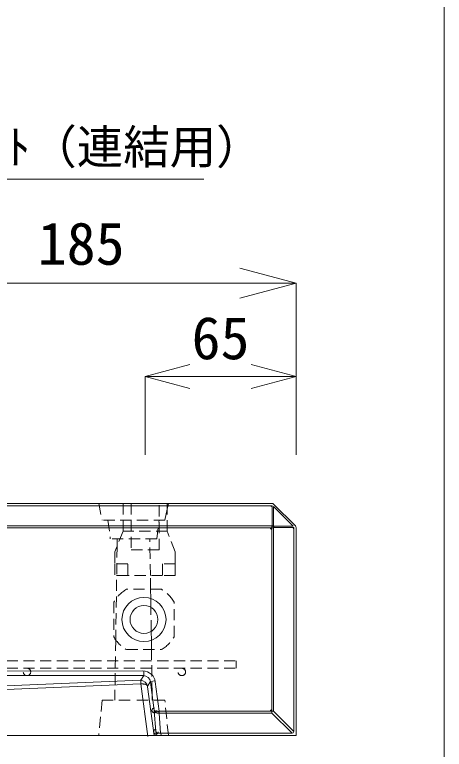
# Model space of a CAD drawing. Units: millimetres, scale not verified. Extents: x 494 to 2142, y -1316 to -164.
# Drawn here: x 1957.3 to 2142.3, y -1074.6 to -758.1 of the extents above; entities that cross this region are included whole.
import ezdxf
from ezdxf.enums import TextEntityAlignment as Align

# ---------------------------------------------------------------- set-up
doc = ezdxf.new("R2010")
doc.units = ezdxf.units.MM
doc.header["$LTSCALE"] = 4
doc.header["$PDMODE"] = 32
doc.header["$PDSIZE"] = 2
doc.linetypes.add('DASHED1', pattern=[1.8, 1.2, -0.6])
doc.layers.add('0-0', color=7, linetype='DASHED1', lineweight=9)
doc.styles.add('ＭＳ ゴシック', font='')
doc.styles.get('ＭＳ ゴシック').set_extended_font_data('MS Gothic')

msp = doc.modelspace()

# ---------------------------------------------------------------- linework, layer by layer
at = {"layer": '0-0', "linetype": 'Continuous'}
for p, q in [((1863.448, -828.952), (2038.686, -828.952)), ((2078.468, -873.849), (2054.32, -867.378)), ((1893.468, -873.849), (2078.468, -873.849)), ((2078.468, -873.849), (2054.32, -880.319)), ((2078.468, -873.849), (2078.468, -920.445)), ((2013.468, -914.058), (2032.786, -908.882)), ((2078.468, -914.058), (2059.149, -908.882)), ((2078.468, -914.058), (2013.468, -914.058)), ((2013.468, -914.058), (2032.786, -919.235)), ((2013.468, -914.058), (2013.468, -947.709)), ((2078.468, -914.058), (2059.149, -919.235)), ((2078.468, -914.058), (2078.468, -947.709)), ((1904.718, -968.687), (2068.054, -968.687)), ((2068.137, -969.687), (1909.766, -969.687)), ((2068.137, -978.275), (2068.137, -969.687)), ((2068.734, -969.953), (2068.734, -978.421)), ((2077.202, -978.421), (2068.734, -969.953)), ((2068.761, -968.98), (2078.175, -978.394)), ((1911.488, -978.389), (2068.023, -978.389)), ((2068.023, -979.132), (1911.488, -979.132)), ((2068.137, -978.275), (2068.023, -978.389)), ((2068.023, -979.132), (2068.023, -978.389)), ((2068.023, -1058.242), (2068.023, -979.132)), ((2068.766, -979.132), (2068.023, -979.132)), ((2068.734, -978.421), (2077.202, -978.421)), ((2068.766, -979.132), (2068.88, -979.018)), ((2068.766, -979.132), (2068.766, -1058.242)), ((2077.468, -979.018), (2068.88, -979.018)), ((2077.468, -1066.944), (2077.468, -979.018)), ((2078.468, -979.101), (2078.468, -1068.687)), ((2012.542, -1040.832), (1928.468, -1041.033)), ((2012.867, -1042.826), (2012.862, -1040.831)), ((2012.613, -1042.826), (1928.468, -1042.826)), ((2012.867, -1042.826), (2011.608, -1044.843)), ((1929.056, -1049.881), (2011.626, -1046.432)), ((1930.813, -1048.218), (2011.559, -1044.845)), ((2011.593, -1044.843), (2011.608, -1044.843)), ((2011.593, -1044.843), (2011.601, -1044.843)), ((2011.626, -1046.433), (2014.585, -1069.042)), ((2011.675, -1046.433), (2011.719, -1046.429)), ((2015.779, -1045.435), (2014.52, -1047.452)), ((2015.773, -1045.446), (2017.821, -1045.178)), ((2017.862, -1045.49), (2019.531, -1058.242)), ((2014.545, -1047.642), (2017.3, -1068.687)), ((2019.531, -1058.242), (2019.373, -1058.255)), ((2019.531, -1058.985), (2019.451, -1058.988)), ((2019.451, -1058.988), (2020.076, -1067.693)), ((2019.531, -1058.242), (2019.531, -1058.985)), ((2019.531, -1058.242), (2068.023, -1058.242)), ((2068.023, -1058.985), (2019.531, -1058.985)), ((2068.023, -1058.985), (2068.023, -1058.242)), ((2068.023, -1058.242), (2068.766, -1058.242)), ((2076.725, -1067.687), (2068.023, -1058.985)), ((2068.766, -1058.242), (2077.468, -1066.944)), ((1842.612, -1068.687), (2014.324, -1068.687)), ((2017.269, -1068.687), (2014.324, -1068.687)), ((2017.269, -1068.687), (2018.35, -1068.687)), ((2018.35, -1068.687), (2018.137, -1067.055)), ((2020.365, -1068.687), (2018.35, -1068.687)), ((2020.076, -1067.693), (2020.234, -1067.687)), ((2076.725, -1067.687), (2020.234, -1067.687)), ((2020.365, -1068.687), (2020.234, -1067.687)), ((2020.365, -1068.687), (2078.468, -1068.687))]:
    msp.add_line(p, q, dxfattribs=at)
at = {"layer": '0-0'}
for p, q in [((1993.468, -968.687), (1994.968, -975.887)), ((2003.968, -968.687), (2003.968, -980.687)), ((2003.968, -968.687), (2003.968, -980.687)), ((2007.468, -968.687), (2007.468, -988.687)), ((2019.468, -988.687), (2019.468, -968.687)), ((2022.968, -980.687), (2022.968, -968.687)), ((2022.968, -980.687), (2022.968, -968.687)), ((2021.968, -975.887), (1994.968, -975.887)), ((1997.468, -975.887), (1998.468, -983.887)), ((2018.468, -983.887), (2019.468, -975.887)), ((2003.968, -980.687), (2000.468, -989.596)), ((2003.968, -980.687), (2000.468, -989.596)), ((2022.968, -980.687), (2003.968, -980.687)), ((2022.968, -980.687), (2003.968, -980.687)), ((2026.468, -989.596), (2022.968, -980.687)), ((2026.468, -989.596), (2022.968, -980.687)), ((2018.468, -983.887), (1998.468, -983.887)), ((2000.468, -989.596), (2000.468, -994.687)), ((2000.468, -989.596), (2000.468, -994.687)), ((2007.468, -988.687), (2013.468, -988.687)), ((2019.468, -988.687), (2013.468, -988.687)), ((2005.985, -994.687), (2000.468, -994.687)), ((2000.468, -994.687), (2000.468, -999.687)), ((2005.985, -994.687), (2000.468, -994.687)), ((2000.468, -994.687), (2000.468, -999.687)), ((2005.985, -999.687), (2005.985, -994.687)), ((2005.985, -999.687), (2005.985, -994.687)), ((2026.468, -994.687), (2020.951, -994.687)), ((2026.468, -994.687), (2020.951, -994.687)), ((2020.951, -994.687), (2020.951, -999.687)), ((2026.468, -999.687), (2026.468, -994.687)), ((2026.468, -999.687), (2026.468, -994.687)), ((2026.468, -999.687), (2020.951, -999.687)), ((2020.451, -1005.687), (2005.485, -1005.687)), ((2020.451, -1005.687), (2005.485, -1005.687)), ((1999.968, -1011.204), (1999.968, -1026.17)), ((1999.968, -1011.204), (1999.968, -1026.17)), ((2025.968, -1026.17), (2025.968, -1011.204)), ((2025.968, -1026.17), (2025.968, -1011.204)), ((2005.485, -1031.687), (2020.451, -1031.687)), ((2005.485, -1031.687), (2020.451, -1031.687)), ((1802.668, -1036.487), (2052.668, -1036.487)), ((2052.668, -1036.487), (2052.668, -1039.687)), ((1802.668, -1039.687), (2052.668, -1039.687)), ((1994.968, -1053.487), (1993.468, -1068.687)), ((1994.968, -1053.487), (2008.468, -1053.487)), ((2021.968, -1053.487), (2008.468, -1053.487)), ((2023.468, -1068.687), (2021.968, -1053.487))]:
    msp.add_line(p, q, dxfattribs=at)
at = {"layer": '0-0', "linetype": 'Continuous'}
msp.add_lwpolyline([(494.296, -1315.956), (2142.296, -1315.956), (2142.296, -163.956), (494.296, -163.956)], close=True, dxfattribs=at)
at = {"layer": '0-0'}
for points in [[(2021.968, -975.887), (2022.968, -971.087), (2023.468, -968.687)], [(2001.468, -983.887), (2001.417, -987.18), (2000.796, -1027.453), (2000.394, -1053.487)], [(2016.542, -1053.487), (2016.495, -1050.436), (2016.206, -1031.687), (2016.143, -1027.641), (2016.084, -1023.814), (2015.924, -1013.466), (2015.865, -1009.64), (2015.804, -1005.687), (2015.712, -999.687), (2015.468, -983.887)], [(2026.468, -994.687), (2026.468, -989.811), (2026.468, -989.652), (2026.468, -989.596)], [(2026.468, -994.687), (2026.468, -989.742), (2026.468, -989.596)], [(2020.951, -994.687), (2020.951, -999.687), (2005.985, -999.687), (2000.468, -999.687)], [(2026.468, -999.687), (2020.951, -999.687), (2005.985, -999.687), (2000.468, -999.687)]]:
    msp.add_lwpolyline(points, dxfattribs=at)
at = {"layer": '0-0', "linetype": 'Continuous'}
for points in [[(2011.593, -1046.433), (2011.605, -1046.432), (2011.626, -1046.432), (2011.646, -1046.431), (2011.666, -1046.43), (2011.687, -1046.43), (2011.707, -1046.429), (2011.719, -1046.429), (2011.768, -1046.428), (2011.853, -1046.429), (2011.937, -1046.432), (2012.022, -1046.436), (2012.106, -1046.44), (2012.19, -1046.446), (2012.239, -1046.449), (2012.287, -1046.453), (2012.371, -1046.459), (2012.454, -1046.465), (2012.536, -1046.471), (2012.619, -1046.478), (2012.702, -1046.485), (2012.75, -1046.489), (2012.804, -1046.494), (2012.896, -1046.504), (2012.988, -1046.514), (2013.08, -1046.526), (2013.171, -1046.538), (2013.263, -1046.552), (2013.317, -1046.561), (2013.376, -1046.572), (2013.478, -1046.592), (2013.579, -1046.615), (2013.678, -1046.643), (2013.775, -1046.677), (2013.87, -1046.718), (2013.923, -1046.745), (2013.961, -1046.766), (2014.024, -1046.805), (2014.084, -1046.848), (2014.142, -1046.895)], [(2014.142, -1046.895), (2014.196, -1046.946), (2014.247, -1046.999), (2014.274, -1047.032), (2014.303, -1047.068), (2014.348, -1047.133), (2014.389, -1047.2), (2014.428, -1047.269), (2014.465, -1047.339), (2014.5, -1047.411), (2014.52, -1047.452)], [(2015.802, -1045.624), (2017.403, -1057.855), (2018.137, -1067.055)], [(2019.373, -1058.255), (2019.302, -1058.257), (2019.179, -1058.261), (2019.057, -1058.262), (2018.935, -1058.262), (2018.814, -1058.258), (2018.694, -1058.249), (2018.625, -1058.242), (2018.572, -1058.234), (2018.479, -1058.22), (2018.387, -1058.203), (2018.295, -1058.184), (2018.201, -1058.166), (2018.106, -1058.148), (2018.051, -1058.138), (2017.997, -1058.129), (2017.903, -1058.114), (2017.811, -1058.096), (2017.721, -1058.073), (2017.636, -1058.042), (2017.558, -1058), (2017.516, -1057.97), (2017.504, -1057.961), (2017.485, -1057.943), (2017.467, -1057.925), (2017.448, -1057.906), (2017.43, -1057.886), (2017.413, -1057.867), (2017.403, -1057.855)], [(2017.418, -1057.944), (2017.412, -1057.909), (2017.406, -1057.875), (2017.403, -1057.855)], [(2019.451, -1058.988), (2019.387, -1058.99), (2019.276, -1058.993), (2019.165, -1058.994), (2019.054, -1058.995), (2018.944, -1058.993), (2018.833, -1058.988), (2018.769, -1058.984), (2018.725, -1058.98), (2018.649, -1058.972), (2018.573, -1058.962), (2018.498, -1058.95), (2018.423, -1058.934), (2018.349, -1058.916), (2018.306, -1058.904), (2018.263, -1058.891), (2018.189, -1058.865), (2018.117, -1058.835), (2018.046, -1058.802), (2017.978, -1058.764), (2017.912, -1058.723), (2017.875, -1058.697), (2017.842, -1058.672), (2017.788, -1058.626), (2017.737, -1058.577), (2017.689, -1058.525), (2017.644, -1058.47), (2017.602, -1058.412), (2017.58, -1058.377), (2017.563, -1058.35), (2017.536, -1058.301), (2017.512, -1058.252), (2017.489, -1058.201), (2017.47, -1058.149), (2017.453, -1058.097), (2017.444, -1058.066), (2017.439, -1058.046), (2017.431, -1058.012), (2017.424, -1057.978), (2017.418, -1057.944)], [(2020.076, -1067.693), (2020.019, -1067.694), (2019.922, -1067.696), (2019.825, -1067.697), (2019.728, -1067.697), (2019.63, -1067.696), (2019.533, -1067.693), (2019.477, -1067.69), (2019.436, -1067.688), (2019.365, -1067.682), (2019.294, -1067.675), (2019.224, -1067.666), (2019.155, -1067.656), (2019.085, -1067.643), (2019.046, -1067.634), (2019.007, -1067.625), (2018.942, -1067.608), (2018.877, -1067.589), (2018.813, -1067.568), (2018.748, -1067.545), (2018.684, -1067.521), (2018.647, -1067.506), (2018.613, -1067.493), (2018.555, -1067.469), (2018.499, -1067.443), (2018.445, -1067.414), (2018.393, -1067.382), (2018.345, -1067.346), (2018.319, -1067.323), (2018.298, -1067.302), (2018.265, -1067.262), (2018.234, -1067.22), (2018.205, -1067.175), (2018.178, -1067.129), (2018.152, -1067.082), (2018.137, -1067.055)]]:
    msp.add_lwpolyline(points, dxfattribs=at)
for radius in [9.5, 9.5, 6]:
    msp.add_circle((2012.968, -1018.687), radius, dxfattribs=at)
at = {"layer": '0-0'}
for centre in [(1962.601, -1041.287), (2029.268, -1041.287)]:
    msp.add_circle(centre, 1.6, dxfattribs=at)
at = {"layer": '0-0', "linetype": 'Continuous'}
for centre, start, end in [((2068.054, -969.687), 45, 90), ((2077.468, -979.101), 0, 45)]:
    msp.add_arc(centre, 1, start, end, dxfattribs=at)
at = {"layer": '0-0'}
for start, end in [(119.92643, 150.07357), (119.92643, 150.07357), (29.92643, 60.07357), (29.92643, 60.07357), (209.92643, 240.07357), (209.92643, 240.07357), (299.92643, 330.07357), (299.92643, 330.07357)]:
    msp.add_arc((2012.968, -1018.687), 15, start, end, dxfattribs=at)
at = {"layer": '0-0', "linetype": 'Continuous'}
for centre, major_axis, ratio, start_param, end_param in [((2068.137, -971.032), (0, 1.345), 0.743294, 0, 0.6391955), ((2068.023, -979.132), (-0.707, 0.707), 0.617802, 1.0173898, 2.1242028), ((2068.137, -979.018), (0.707, -0.707), 0.617802, 1.0173898, 2.1242028), ((2068.137, -979.018), (1, 0), 0.743294, 0.9316008, 1.5707963), ((2068.137, -979.018), (0, -1), 0.743294, 1.5707963, 2.2099919), ((2076.123, -979.018), (1.345, 0), 0.743294, 5.6439898, 6.2831853), ((2013.153, -1045.501), (3.762, -3.294), 0.879772, 0.7853982, 2.3561945), ((2012.979, -1045.624), (2.255, -1.979), 0.877651, 0.7853982, 2.3561945), ((2011.723, -1047.642), (2.255, -1.979), 0.877651, 0.7853982, 2.3561945), ((2011.69, -1046.836), (0.085, -1.998), 0.023854, 3.2151856, 4.5084599), ((2011.675, -1046.836), (-0.083, 1.998), 0.008549, 4.9152761, 6.2095893), ((2019.451, -1058.244), (-0.071, 0.997), 0.079096, 1.575442, 2.4059454), ((2068.023, -1058.242), (0.707, 0.707), 0.617802, 1.0173898, 2.1242028), ((2076.123, -1066.342), (1.145, -1.145), 0.617802, 5.7297788, 6.8365918)]:
    msp.add_ellipse(centre, major_axis=major_axis, ratio=ratio, start_param=start_param, end_param=end_param, dxfattribs=at)
at = {"layer": '0-0'}
for p in [(2017.403, -1057.855), (2018.137, -1067.055)]:
    msp.add_point(p, dxfattribs=at)

# ---------------------------------------------------------------- texts
at = {"layer": '0-0', "style": 'ＭＳ ゴシック'}
for s, height, p in [('W1/2ｲﾝｻｰﾄ（連結用）', 14.66, (1874.161, -826.773)), ('185', 18.33, (1967.218, -871.349)), ('65', 18.33, (2033.468, -912.058))]:
    msp.add_text(s, height=height, dxfattribs=at).set_placement(p, align=Align.BOTTOM_LEFT)

doc.saveas('drawing.dxf')
